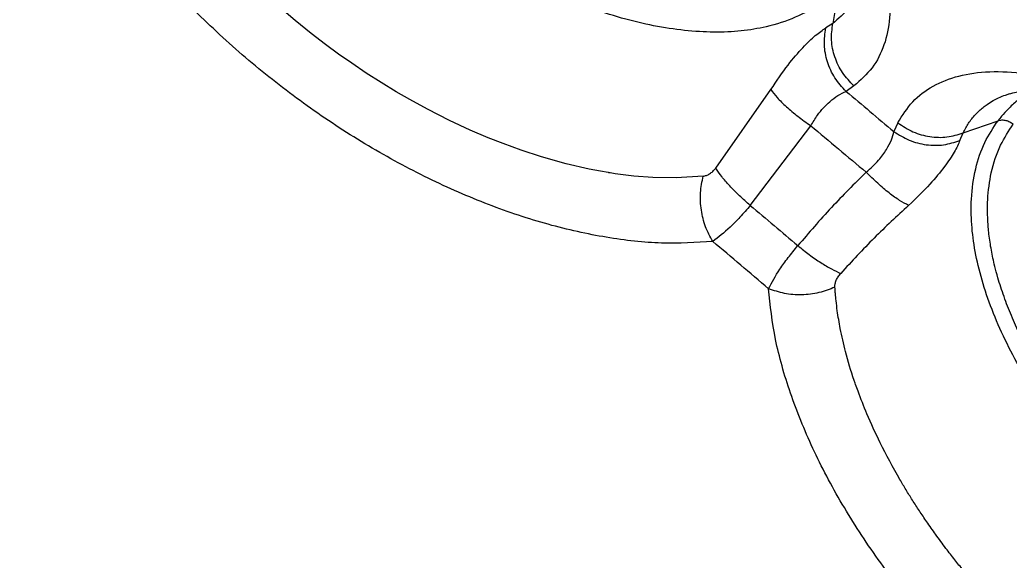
# Model space of a CAD drawing. Extents: x 832 to 912, y 781 to 934.
# Drawn here: x 890.953 to 894.885, y 871.332 to 873.481 of the extents above; entities that cross this region are included whole.
import ezdxf

# ---------------------------------------------------------------- set-up
doc = ezdxf.new("R2010")
doc.units = 0
doc.header["$MEASUREMENT"] = 0
doc.layers.add('1', color=4, linetype='Continuous')

# ---------------------------------------------------------------- blocks, each defined once
blk = doc.blocks.new('2026 SOVEREIGN HL')
at = {"layer": '1', "color": 3, "linetype": 'Continuous', "lineweight": 25}
for p, q in [((62.4747, 76.5167), (62.4512, 76.3718)), ((62.4512, 76.3718), (62.4237, 76.3541)), ((62.5354, 76.1237), (62.504, 76.1021)), ((61.9866, 75.7977), (62.2055, 76.1091)), ((63.1505, 76.092), (63.1546, 76.0932)), ((62.1239, 75.6495), (62.3638, 75.966)), ((62.7097, 75.9775), (62.6939, 75.9428)), ((62.9687, 75.9376), (63.1072, 75.9859)), ((62.9561, 75.9075), (62.9687, 75.9376))]:
    blk.add_line(p, q, dxfattribs=at)
at = {"layer": '1', "color": 3, "linetype": 'Continuous', "lineweight": 25, "flags": 128}
blk.add_lwpolyline([(61.9367, 75.7656), (61.8291, 75.7589), (61.7365, 75.7605), (61.6617, 75.7662), (61.6185, 75.7711), (61.5869, 75.7755), (61.5672, 75.7785), (61.5619, 75.7793), (61.5604, 75.7796), (61.5599, 75.7796), (61.5597, 75.7797), (61.5597, 75.7797), (61.5597, 75.7797), (61.5597, 75.7797), (61.5597, 75.7797), (61.5596, 75.7797), (61.5596, 75.7797), (61.5596, 75.7797), (61.5596, 75.7797), (61.5289, 75.785), (61.4846, 75.7935), (61.3921, 75.8149), (61.2954, 75.8421), (61.2145, 75.8685), (61.1426, 75.8947), (61.0829, 75.9183), (61.0117, 75.9488), (60.9291, 75.9872), (60.8424, 76.0311), (60.7719, 76.0696), (60.7177, 76.1009), (60.6582, 76.1371), (60.5994, 76.1747), (60.5412, 76.2138), (60.4892, 76.2504), (60.4378, 76.2881), (60.3802, 76.3323), (60.3168, 76.3834), (60.2714, 76.4217)], dxfattribs=at)
at = {"layer": '1', "color": 3, "linetype": 'Continuous', "lineweight": 25}
for points, knots in [([(59.7835, 78.3873), (59.8056, 78.4125), (59.85, 78.463), (59.9455, 78.5127), (60.0519, 78.5398), (60.1643, 78.5477), (60.277, 78.5419), (60.3994, 78.523), (60.5308, 78.491), (60.6702, 78.4462), (60.8163, 78.3885), (60.9669, 78.319), (61.1207, 78.238), (61.2758, 78.1466), (61.4308, 78.0454), (61.5837, 77.9358), (61.7324, 77.8192), (61.8751, 77.6969), (62.0104, 77.5703), (62.1366, 77.4409), (62.2519, 77.3106), (62.3552, 77.1807), (62.4454, 77.0528), (62.522, 76.9278), (62.5904, 76.7945), (62.6445, 76.6559), (62.6762, 76.5171), (62.681, 76.3926), (62.6586, 76.2846), (62.6125, 76.1927), (62.561, 76.1466), (62.5354, 76.1237)], [0, 0, 0, 0, 0.040418, 0.08111, 0.121867, 0.153003, 0.184263, 0.215477, 0.246789, 0.278357, 0.309974, 0.341782, 0.373328, 0.405202, 0.437028, 0.468942, 0.500902, 0.532747, 0.564624, 0.596676, 0.628556, 0.660147, 0.692002, 0.723556, 0.755139, 0.79666, 0.838085, 0.879286, 0.919849, 0.960141, 1, 1, 1, 1]), ([(62.4747, 76.5167), (62.4503, 76.4935), (62.4006, 76.4461), (62.3033, 76.3932), (62.1977, 76.3585), (62.088, 76.3405), (61.9796, 76.3355), (61.8633, 76.3423), (61.7407, 76.3611), (61.6137, 76.3916), (61.4844, 76.4334), (61.3548, 76.4854), (61.2134, 76.5531), (61.063, 76.6382), (60.9085, 76.7415), (60.7643, 76.8529), (60.6285, 76.9734), (60.5, 77.1047), (60.3909, 77.2344), (60.3014, 77.358), (60.2299, 77.4726), (60.1691, 77.5883), (60.1204, 77.7033), (60.0847, 77.8157), (60.0623, 77.9238), (60.0534, 78.026), (60.0578, 78.1312), (60.0804, 78.2347), (60.1231, 78.3327), (60.1663, 78.3856), (60.1874, 78.4114)], [0, 0, 0, 0, 0.038403, 0.07847, 0.119976, 0.151888, 0.184303, 0.217064, 0.25, 0.282936, 0.315696, 0.348113, 0.380024, 0.42153, 0.461598, 0.5, 0.538403, 0.57847, 0.619976, 0.651888, 0.684304, 0.717064, 0.75, 0.782936, 0.815697, 0.848112, 0.880024, 0.92153, 0.961597, 1, 1, 1, 1]), ([(61.975, 75.5063), (61.9084, 75.5021), (61.7755, 75.4939), (61.5543, 75.5185), (61.3232, 75.5696), (61.0852, 75.6487), (60.845, 75.7535), (60.6073, 75.8821), (60.3764, 76.0322), (60.1566, 76.2008), (59.9518, 76.3848), (59.7659, 76.5809), (59.6022, 76.7855), (59.4641, 76.9947), (59.3541, 77.2045), (59.2756, 77.4106), (59.2276, 77.6102), (59.225, 77.7317), (59.2236, 77.7927)], [0, 0, 0, 0, 0.062963, 0.1256012, 0.1879631, 0.2501009, 0.3120723, 0.3739318, 0.4357355, 0.4975399, 0.5594055, 0.621398, 0.683593, 0.7460691, 0.8088974, 0.8721388, 0.9358369, 1, 1, 1, 1]), ([(62.57, 76.5785), (62.5661, 76.5542), (62.5572, 76.4989), (62.518, 76.4289), (62.4733, 76.3907), (62.4512, 76.3718)], [0, 0, 0, 0, 0.284423, 0.644283, 1, 1, 1, 1]), ([(62.5354, 76.1237), (62.5194, 76.1406), (62.4872, 76.1745), (62.4573, 76.2383), (62.4425, 76.3061), (62.4483, 76.3499), (62.4512, 76.3718)], [0, 0, 0, 0, 0.249995, 0.499999, 0.749999, 1, 1, 1, 1]), ([(62.2055, 76.1091), (62.2281, 76.143), (62.2699, 76.2057), (62.3315, 76.2763), (62.3835, 76.3274), (62.4103, 76.3452), (62.4237, 76.3541)], [0, 0, 0, 0, 0.293902, 0.543971, 0.772458, 1, 1, 1, 1]), ([(62.504, 76.1021), (62.4882, 76.1194), (62.4567, 76.1541), (62.4278, 76.219), (62.4141, 76.2878), (62.4205, 76.332), (62.4237, 76.3541)], [0, 0, 0, 0, 0.2500079, 0.5000009, 0.7500019, 1, 1, 1, 1]), ([(62.7097, 75.9775), (62.7278, 76.0066), (62.7643, 76.0651), (62.8467, 76.1264), (62.9488, 76.1673), (63.0719, 76.1844), (63.2141, 76.1772), (63.3601, 76.1481), (63.5032, 76.1041), (63.6393, 76.0506), (63.781, 75.9839), (63.9271, 75.9046), (64.0755, 75.8137), (64.2247, 75.7122), (64.3729, 75.601), (64.5183, 75.4815), (64.659, 75.3552), (64.7934, 75.2237), (64.9201, 75.0886), (65.0375, 74.9515), (65.1439, 74.814), (65.2385, 74.6777), (65.3205, 74.544), (65.3891, 74.4144), (65.4435, 74.2903), (65.4834, 74.173), (65.5085, 74.0635), (65.5201, 73.9515), (65.5121, 73.8418), (65.4799, 73.7391), (65.4379, 73.6867), (65.4171, 73.6607)], [0, 0, 0, 0, 0.039781, 0.080092, 0.120587, 0.161667, 0.203102, 0.244752, 0.276348, 0.307855, 0.339595, 0.37142, 0.4033, 0.435216, 0.467162, 0.499111, 0.531043, 0.562955, 0.594833, 0.626664, 0.65843, 0.690126, 0.721753, 0.753293, 0.784722, 0.816023, 0.847076, 0.878145, 0.91915, 0.959752, 1, 1, 1, 1]), ([(62.2055, 76.1091), (62.2131, 76.0988), (62.2282, 76.0783), (62.2659, 76.0415), (62.3114, 76.0031), (62.3463, 75.9784), (62.3638, 75.966)], [0, 0, 0, 0, 0.2499966, 0.4999998, 0.7499924, 1, 1, 1, 1]), ([(62.3638, 75.966), (62.3725, 75.9803), (62.3955, 76.018), (62.4343, 76.0582), (62.4733, 76.0886), (62.4933, 76.0974), (62.504, 76.1021)], [0, 0, 0, 0, 0.200326, 0.530767, 0.750202, 1, 1, 1, 1]), ([(62.504, 76.1021), (62.5357, 76.0755), (62.599, 76.0225), (62.6622, 75.9693), (62.6939, 75.9428)], [0, 0, 0, 0, 0.500002, 1, 1, 1, 1]), ([(62.9687, 75.9376), (62.972, 75.9442), (62.9786, 75.9574), (62.9901, 75.9758), (63.0027, 75.9933), (63.0166, 76.0097), (63.0316, 76.0249), (63.0473, 76.0385), (63.0658, 76.0523), (63.0862, 76.0651), (63.1108, 76.0775), (63.1316, 76.0864), (63.1459, 76.0906), (63.1505, 76.092)], [0, 0, 0, 0, 0.088521, 0.177304, 0.266345, 0.355644, 0.445204, 0.535022, 0.615454, 0.732628, 0.831348, 0.946711, 1, 1, 1, 1]), ([(63.2406, 76.1046), (63.2304, 76.0984), (63.2101, 76.086), (63.1788, 76.0617), (63.1489, 76.0346), (63.1244, 76.0078), (63.1119, 75.9918), (63.1072, 75.9859)], [0, 0, 0, 0, 0.196144, 0.388554, 0.660122, 0.872741, 1, 1, 1, 1]), ([(63.1516, 76.0928), (63.1701, 76.0972), (63.2033, 76.1052), (63.2619, 76.1065), (63.3123, 76.1031), (63.3551, 76.0978), (63.4193, 76.0864), (63.515, 76.0619), (63.643, 76.0164), (63.7744, 75.9581), (63.9013, 75.8924), (64.0287, 75.8184), (64.1637, 75.7311), (64.3084, 75.6276), (64.4573, 75.5099), (64.6046, 75.3818), (64.7454, 75.2471), (64.8767, 75.1089), (64.9941, 74.9725), (65.0946, 74.8432), (65.1776, 74.7245), (65.2579, 74.5961), (65.3314, 74.4576), (65.3766, 74.3461), (65.3993, 74.273), (65.4106, 74.2293), (65.4195, 74.1843), (65.425, 74.1379), (65.426, 74.0901), (65.4214, 74.0639), (65.4189, 74.0499)], [0, 0, 0, 0, 0.0457985, 0.0822481, 0.101168, 0.1189131, 0.1378928, 0.1796025, 0.2248814, 0.266295, 0.3026868, 0.3382377, 0.3767046, 0.4180717, 0.4615371, 0.5051221, 0.5486867, 0.5921891, 0.6348921, 0.6747937, 0.7117682, 0.746163, 0.7982236, 0.8518682, 0.8701461, 0.8886033, 0.9090926, 0.9345687, 0.964925, 1, 1, 1, 1]), ([(62.3638, 75.966), (62.4005, 75.9352), (62.4739, 75.8737), (62.5472, 75.8121), (62.5839, 75.7813)], [0, 0, 0, 0, 0.499995, 1, 1, 1, 1]), ([(62.7097, 75.9775), (62.7291, 75.9646), (62.7681, 75.9388), (62.8362, 75.9204), (62.9055, 75.9176), (62.9476, 75.9309), (62.9687, 75.9376)], [0, 0, 0, 0, 0.250001, 0.500001, 0.750003, 1, 1, 1, 1]), ([(65.3704, 74.0623), (65.3486, 74.037), (65.3041, 73.9854), (65.2149, 73.9263), (65.1169, 73.8861), (65.0141, 73.8634), (64.9119, 73.8545), (64.8016, 73.8577), (64.6846, 73.8734), (64.5629, 73.9014), (64.4385, 73.9412), (64.3132, 73.9917), (64.1759, 74.0584), (64.0292, 74.1432), (63.8776, 74.2471), (63.7354, 74.3599), (63.6006, 74.4825), (63.4721, 74.6168), (63.3621, 74.75), (63.2709, 74.8776), (63.1972, 74.9962), (63.1336, 75.1163), (63.0815, 75.236), (63.0417, 75.3535), (63.0148, 75.4669), (63.0009, 75.5745), (62.9996, 75.6856), (63.0155, 75.7957), (63.0506, 75.9007), (63.0886, 75.9579), (63.1072, 75.9859)], [0, 0, 0, 0, 0.038402, 0.07847, 0.119976, 0.151888, 0.184303, 0.217064, 0.25, 0.282936, 0.315697, 0.348112, 0.380024, 0.42153, 0.461598, 0.5, 0.538403, 0.57847, 0.619976, 0.651888, 0.684303, 0.717064, 0.75, 0.782936, 0.815697, 0.848112, 0.880025, 0.92153, 0.961598, 1, 1, 1, 1]), ([(65.3481, 74.1189), (65.3478, 74.1185), (65.3447, 74.1144), (65.331, 74.0972), (65.304, 74.0676), (65.2658, 74.0348), (65.2255, 74.007), (65.1851, 73.9843), (65.1422, 73.9652), (65.1012, 73.9509), (65.0583, 73.9392), (65.0117, 73.9298), (64.9587, 73.9234), (64.911, 73.9207), (64.8706, 73.9204), (64.8353, 73.9215), (64.7965, 73.924), (64.7544, 73.9283), (64.7138, 73.9341), (64.6748, 73.941), (64.6303, 73.9502), (64.5724, 73.9646), (64.5064, 73.9844), (64.446, 74.0053), (64.3953, 74.0248), (64.3555, 74.0413), (64.3124, 74.0603), (64.2646, 74.0827), (64.1715, 74.1298), (64.046, 74.203), (63.9007, 74.304), (63.7776, 74.4024), (63.6658, 74.5027), (63.5877, 74.5815), (63.5356, 74.6383), (63.5121, 74.6647), (63.4894, 74.6909), (63.4675, 74.7169), (63.4465, 74.7426), (63.4263, 74.768), (63.401, 74.8007), (63.3743, 74.8366), (63.3498, 74.8712), (63.3358, 74.8916), (63.3296, 74.9009), (63.328, 74.9032), (63.3276, 74.9038), (63.3275, 74.904), (63.3275, 74.904), (63.3275, 74.904), (63.3275, 74.9041), (63.3275, 74.9041), (63.3275, 74.9041), (63.2839, 74.8912), (63.2861, 75.0139), (63.217, 75.0752), (63.1788, 75.1707), (63.1495, 75.2368), (63.1308, 75.2874), (63.1179, 75.3252), (63.1056, 75.3653), (63.0924, 75.4144), (63.08, 75.4724), (63.071, 75.5332), (63.0663, 75.5875), (63.0652, 75.6327), (63.0668, 75.6974), (63.0786, 75.7857), (63.1117, 75.8875), (63.1499, 75.9451), (63.1678, 75.9721)], [0, 0, 0, 0, 0.000631, 0.006219, 0.026215, 0.048478, 0.066001, 0.083644, 0.101702, 0.11888, 0.131091, 0.149134, 0.16814, 0.184456, 0.19535, 0.20625, 0.217149, 0.230494, 0.243727, 0.252636, 0.263986, 0.281572, 0.301093, 0.318311, 0.330752, 0.342013, 0.350317, 0.365331, 0.38033, 0.424902, 0.46605, 0.500062, 0.530196, 0.566101, 0.574194, 0.582167, 0.590014, 0.597729, 0.605309, 0.612749, 0.620042, 0.633888, 0.643859, 0.649885, 0.651404, 0.65179, 0.651889, 0.651915, 0.651922, 0.651924, 0.651925, 0.651925, 0.651926, 0.651926, 0.674911, 0.703083, 0.728331, 0.750031, 0.761017, 0.771997, 0.782964, 0.796358, 0.815713, 0.835516, 0.852812, 0.867633, 0.880021, 0.918047, 0.961603, 1, 1, 1, 1]), ([(63.1072, 75.9859), (63.112, 75.9871), (63.1218, 75.9896), (63.1381, 75.9878), (63.1542, 75.9822), (63.1633, 75.9754), (63.1678, 75.9721)], [0, 0, 0, 0, 0.244895, 0.500008, 0.755095, 1, 1, 1, 1]), ([(62.5839, 75.7813), (62.6013, 75.797), (62.634, 75.8266), (62.6655, 75.8718), (62.6862, 75.911), (62.6913, 75.9322), (62.6939, 75.9428)], [0, 0, 0, 0, 0.2819525, 0.5299687, 0.7645412, 1, 1, 1, 1]), ([(62.6939, 75.9428), (62.7137, 75.9303), (62.7533, 75.9052), (62.8223, 75.888), (62.8924, 75.8865), (62.9348, 75.9005), (62.9561, 75.9075)], [0, 0, 0, 0, 0.250001, 0.499999, 0.75, 1, 1, 1, 1]), ([(62.9561, 75.9075), (62.9496, 75.8927), (62.9365, 75.8631), (62.8953, 75.8029), (62.8361, 75.7299), (62.7817, 75.6779), (62.7524, 75.6498)], [0, 0, 0, 0, 0.227258, 0.456948, 0.706699, 1, 1, 1, 1]), ([(61.9367, 75.7656), (61.941, 75.7663), (61.9494, 75.7679), (61.9624, 75.7746), (61.9752, 75.7843), (61.9828, 75.7932), (61.9866, 75.7977)], [0, 0, 0, 0, 0.253141, 0.500317, 0.746047, 1, 1, 1, 1]), ([(62.1239, 75.6495), (62.1093, 75.6622), (62.0802, 75.6878), (62.0416, 75.7271), (62.0087, 75.7649), (61.994, 75.7868), (61.9866, 75.7977)], [0, 0, 0, 0, 0.24999, 0.499997, 0.749994, 1, 1, 1, 1]), ([(62.5839, 75.7813), (62.5372, 75.7351), (62.4428, 75.6417), (62.3564, 75.5408), (62.3127, 75.4897)], [0, 0, 0, 0, 0.49398, 1, 1, 1, 1]), ([(62.7524, 75.6498), (62.7409, 75.6555), (62.718, 75.667), (62.6753, 75.6978), (62.6295, 75.736), (62.5991, 75.7662), (62.5839, 75.7813)], [0, 0, 0, 0, 0.250001, 0.500001, 0.75, 1, 1, 1, 1]), ([(61.975, 75.5063), (61.9645, 75.5252), (61.9436, 75.5632), (61.9274, 75.6307), (61.9233, 75.7005), (61.9323, 75.7439), (61.9367, 75.7656)], [0, 0, 0, 0, 0.2499982, 0.5000013, 0.7499972, 1, 1, 1, 1]), ([(62.7524, 75.6498), (62.7062, 75.6072), (62.6128, 75.5207), (62.5266, 75.4271), (62.483, 75.3797)], [0, 0, 0, 0, 0.493491, 1, 1, 1, 1]), ([(62.1239, 75.6495), (62.1102, 75.6337), (62.083, 75.6025), (62.0305, 75.5489), (61.9971, 75.5233), (61.975, 75.5063)], [0, 0, 0, 0, 0.256706, 0.507012, 1, 1, 1, 1]), ([(62.1239, 75.6495), (62.1554, 75.6229), (62.2183, 75.5697), (62.2812, 75.5164), (62.3127, 75.4897)], [0, 0, 0, 0, 0.499985, 1, 1, 1, 1]), ([(62.1963, 75.3189), (62.1594, 75.3502), (62.0857, 75.4127), (62.0119, 75.4751), (61.975, 75.5063)], [0, 0, 0, 0, 0.500191, 1, 1, 1, 1]), ([(62.1963, 75.3189), (62.2094, 75.3437), (62.2292, 75.3811), (62.2734, 75.4419), (62.2995, 75.4738), (62.3127, 75.4897)], [0, 0, 0, 0, 0.4949408, 0.7462906, 1, 1, 1, 1]), ([(62.3127, 75.4897), (62.3278, 75.4775), (62.3581, 75.4531), (62.4036, 75.4218), (62.4468, 75.3958), (62.4709, 75.3851), (62.483, 75.3797)], [0, 0, 0, 0, 0.250001, 0.499999, 0.750005, 1, 1, 1, 1]), ([(62.4598, 75.3249), (62.4599, 75.3293), (62.46, 75.3379), (62.4644, 75.352), (62.4719, 75.3662), (62.4793, 75.3752), (62.483, 75.3797)], [0, 0, 0, 0, 0.2542309, 0.502351, 0.7491593, 1, 1, 1, 1]), ([(62.4598, 75.3249), (62.4391, 75.3168), (62.3976, 75.3005), (62.3277, 75.2927), (62.258, 75.2973), (62.2169, 75.3117), (62.1963, 75.3189)], [0, 0, 0, 0, 0.249995, 0.499997, 0.749999, 1, 1, 1, 1]), ([(64.9219, 72.9882), (64.8615, 72.9789), (64.7411, 72.9602), (64.5357, 72.9722), (64.3184, 73.0128), (64.0915, 73.0842), (63.8603, 73.1845), (63.6292, 73.3113), (63.4027, 73.462), (63.1854, 73.6341), (62.9815, 73.8242), (62.7945, 74.0284), (62.6277, 74.2427), (62.4845, 74.4632), (62.3674, 74.6857), (62.2788, 74.9055), (62.2175, 75.12), (62.2034, 75.2525), (62.1963, 75.3189)], [0, 0, 0, 0, 0.063799, 0.12726, 0.190417, 0.253285, 0.315903, 0.378331, 0.440602, 0.502739, 0.564763, 0.626726, 0.688664, 0.750625, 0.812682, 0.874893, 0.937305, 1, 1, 1, 1]), ([(64.8851, 73.2414), (64.8781, 73.24), (64.8608, 73.2365), (64.8256, 73.2307), (64.7736, 73.2247), (64.711, 73.2216), (64.647, 73.2224), (64.589, 73.226), (64.5353, 73.2317), (64.4941, 73.2377), (64.4569, 73.2439), (64.4136, 73.2521), (64.3452, 73.2676), (64.2719, 73.2879), (64.2021, 73.3105), (64.1163, 73.3412), (63.9962, 73.3911), (63.853, 73.4629), (63.7441, 73.5262), (63.6771, 73.5684), (63.6323, 73.5976), (63.575, 73.6366), (63.5084, 73.6847), (63.4429, 73.7351), (63.388, 73.7795), (63.3383, 73.8216), (63.2915, 73.8629), (63.2459, 73.9048), (63.2011, 73.9476), (63.1597, 73.9889), (63.1199, 74.0299), (63.0802, 74.0725), (63.0368, 74.1208), (62.9993, 74.1644), (62.9652, 74.2055), (62.9346, 74.2436), (62.8979, 74.291), (62.8606, 74.3415), (62.8256, 74.3912), (62.7951, 74.4364), (62.7677, 74.4787), (62.7421, 74.52), (62.697, 74.596), (62.6428, 74.6968), (62.5892, 74.814), (62.5588, 74.891), (62.5439, 74.933), (62.5392, 74.9464), (62.5375, 74.9514), (62.5369, 74.9533), (62.5366, 74.9542), (62.5365, 74.9545), (62.5364, 74.9547), (62.5364, 74.9548), (62.5364, 74.9548), (62.5222, 74.9925), (62.5029, 75.0631), (62.4814, 75.1546), (62.4703, 75.2215), (62.4646, 75.2674), (62.4619, 75.296), (62.4606, 75.3131), (62.4601, 75.3213), (62.4599, 75.3238), (62.4599, 75.3246), (62.4598, 75.3249)], [0, 0, 0, 0, 0.00856, 0.021298, 0.042073, 0.068804, 0.091001, 0.110734, 0.129243, 0.145739, 0.151951, 0.166075, 0.188079, 0.21792, 0.235408, 0.253197, 0.297313, 0.345224, 0.383315, 0.396653, 0.406921, 0.424693, 0.44995, 0.469593, 0.487319, 0.503132, 0.518625, 0.534111, 0.549591, 0.565066, 0.577939, 0.592543, 0.608879, 0.626945, 0.636138, 0.649512, 0.664305, 0.68217, 0.69811, 0.711776, 0.725096, 0.738073, 0.750707, 0.796483, 0.832466, 0.861089, 0.869762, 0.872817, 0.874013, 0.874511, 0.874725, 0.874818, 0.874858, 0.874876, 0.874884, 0.874891, 0.912032, 0.942705, 0.96687, 0.980701, 0.990838, 0.997273, 0.999101, 0.999666, 1, 1, 1, 1])]:
    blk.add_open_spline(points, degree=3, knots=knots, dxfattribs=at)

msp = doc.modelspace()

# ---------------------------------------------------------------- block references
at = {"layer": '1'}
msp.add_blockref('2026 SOVEREIGN HL', (831.7292, 797.0948), dxfattribs=at)

doc.saveas('drawing.dxf')
